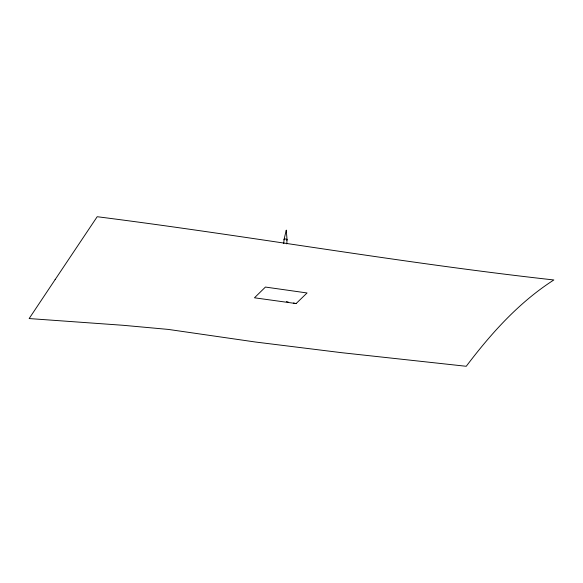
<?xml version="1.0" encoding="UTF-8"?>
<svg xmlns="http://www.w3.org/2000/svg" width="583" height="583" viewBox="0 0 583 583"><rect width="100%" height="100%" fill="white"/><g stroke="black" fill="none" stroke-linecap="round" stroke-linejoin="round"><path stroke-width="0.87" d="M283.732 243.636L284.038 239.511L286.253 230.205M286.763 243.883L287.069 239.759L286.26 230.256M296.091 303.561L307.059 292.965L265.433 287.062L254.465 297.796L296.091 303.561L293.453 303.036M286.399 301.644L288.162 301.994M284.205 239.846A1.523 0.627 4.3 0 1 284.744 239.059A1.523 0.627 4.3 0 1 286.763 239.329A1.523 0.627 4.3 0 1 286.581 240.167M55.137 279.585L29.15 318.558L123.239 325.299L168.37 329.424L255.514 342.024L341.434 352.664L466.24 366.284C491.032 333.491 518.972 302.293 553.85 279.964C401.089 262.991 249.648 236.086 97.201 216.716L55.137 279.585"/></g></svg>
